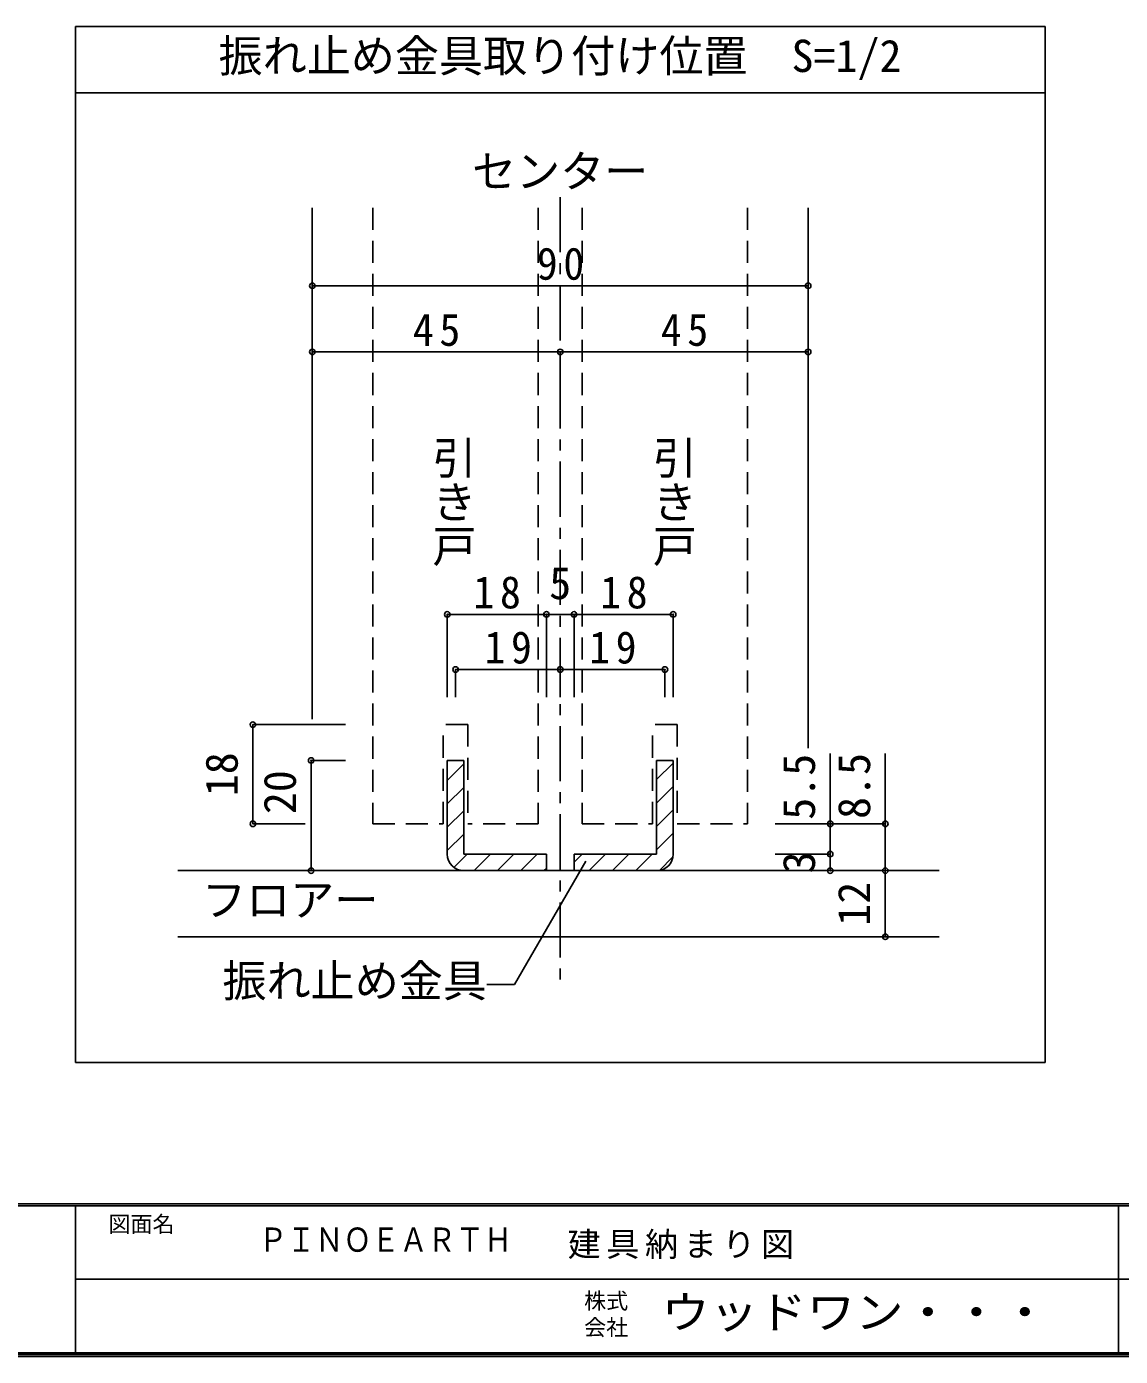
# Model space of a CAD drawing. Units: millimetres on the paper, enlarged 5 times, with parts at other scales. Extents: x -973 to 977, y -718 to 696.
# Drawn here: x -20 to 476, y -701 to -98 of the extents above; entities that cross this region are included whole.
import ezdxf
from ezdxf.enums import TextEntityAlignment as Align

# ---------------------------------------------------------------- set-up
doc = ezdxf.new("R2010")
doc.units = ezdxf.units.MM
doc.header["$LTSCALE"] = 5
doc.header["$PDMODE"] = 32
doc.header["$PDSIZE"] = 2.5
doc.linetypes.add('CHAIN1', pattern=[8, 5, -1, 1, -1])
doc.linetypes.add('DASHED2', pattern=[3, 2, -1])
for name, color, linetype in [('0-A_文字', 3, 'Continuous'), ('1-1_通り芯', 4, 'CHAIN1'), ('1-3_仕上げ', 2, 'Continuous'), ('1-4_枠', 4, 'CHAIN1'), ('1-6_扉', 7, 'DASHED2'), ('1-7_金物', 7, 'Continuous'), ('1-A_文字', 7, 'Continuous'), ('1-B_寸法', 7, 'Continuous'), ('F-0_補助線', 7, 'Continuous'), ('F-1_枠', 6, 'Continuous'), ('F-A_文字', 7, 'Continuous')]:
    doc.layers.add(name, color=color, linetype=linetype)
doc.styles.add('@ＭＳ ゴシック', font='')
doc.styles.add('ＭＳ ゴシック', font='')
doc.styles.get('@ＭＳ ゴシック').set_extended_font_data('@MS Gothic')
doc.styles.get('ＭＳ ゴシック').set_extended_font_data('MS Gothic')

msp = doc.modelspace()

# ---------------------------------------------------------------- linework, layer by layer
at = {"layer": '0-A_文字'}
for p, q in [((1.653, -567.5), (1.653, -97.5)), ((1.653, -97.5), (441.653, -97.5)), ((441.653, -97.5), (441.653, -567.5)), ((1.653, -127.5), (441.653, -127.5)), ((1.653, -567.5), (441.653, -567.5))]:
    msp.add_line(p, q, dxfattribs=at)
at = {"layer": '1-1_通り芯'}
msp.add_line((221.653, -174.852), (221.653, -532.789), dxfattribs=at)
at = {"layer": '1-3_仕上げ'}
for p, q in [((48.147, -480.443), (393.641, -480.443)), ((48.147, -510.443), (393.641, -510.443))]:
    msp.add_line(p, q, dxfattribs=at)
at = {"layer": '1-4_枠', "color": 3, "linetype": 'Continuous'}
for p, q in [((109.153, -179.652), (109.153, -411.693)), ((334.153, -179.652), (334.153, -424.849))]:
    msp.add_line(p, q, dxfattribs=at)
at = {"layer": '1-6_扉'}
for p, q in [((136.653, -179.652), (136.653, -459.193)), ((211.653, -179.652), (211.653, -459.193)), ((231.653, -179.652), (231.653, -459.193)), ((306.653, -179.652), (306.653, -459.193)), ((179.776, -414.193), (168.526, -414.193)), ((179.776, -414.193), (179.776, -459.193)), ((274.776, -414.193), (263.526, -414.193)), ((274.776, -414.193), (274.776, -459.193)), ((211.653, -459.193), (179.776, -459.193)), ((274.776, -459.193), (306.653, -459.193))]:
    msp.add_line(p, q, dxfattribs=at)
for points in [[(136.653, -459.193), (168.526, -459.193), (168.526, -414.193)], [(231.653, -459.193), (263.526, -459.193), (263.526, -414.193)]]:
    msp.add_lwpolyline(points, dxfattribs=at)
at = {"layer": '1-7_金物', "color": 3}
for p, q in [((177.901, -430.443), (170.401, -430.443)), ((170.401, -472.943), (170.401, -430.443)), ((177.901, -430.443), (177.901, -472.943)), ((265.401, -430.443), (272.901, -430.443)), ((265.401, -430.443), (265.401, -472.943)), ((272.901, -472.943), (272.901, -430.443)), ((215.401, -472.943), (177.901, -472.943)), ((215.401, -472.943), (215.401, -480.443)), ((227.901, -472.943), (227.901, -480.443)), ((227.901, -472.943), (265.401, -472.943)), ((177.901, -480.443), (215.401, -480.443)), ((265.401, -480.443), (227.901, -480.443))]:
    msp.add_line(p, q, dxfattribs=at)
at = {"layer": '1-7_金物', "color": 4}
for p, q in [((170.401, -439.556), (177.901, -432.056)), ((265.401, -439.149), (272.901, -431.649)), ((170.401, -450.162), (177.901, -442.662)), ((265.401, -449.755), (272.901, -442.255)), ((170.401, -460.769), (177.901, -453.269)), ((265.401, -460.362), (272.901, -452.862)), ((170.401, -471.376), (177.901, -463.876)), ((265.401, -470.968), (272.901, -463.468)), ((173.424, -478.96), (179.441, -472.943)), ((182.547, -480.443), (190.047, -472.943)), ((193.154, -480.443), (200.654, -472.943)), ((203.761, -480.443), (211.261, -472.943)), ((227.901, -476.649), (231.607, -472.943)), ((234.714, -480.443), (242.213, -472.943)), ((245.32, -480.443), (252.82, -472.943)), ((255.927, -480.443), (263.427, -472.943)), ((266.635, -480.341), (272.801, -474.175)), ((214.367, -480.443), (215.399, -479.411))]:
    msp.add_line(p, q, dxfattribs=at)
at = {"layer": '1-7_金物', "color": 3}
for centre, start, end in [((177.901, -472.943), 180, 270), ((265.401, -472.943), 270, 0)]:
    msp.add_arc(centre, 7.5, start, end, dxfattribs=at)
at = {"layer": '1-A_文字'}
for p, q in [((233.202, -476.206), (200.91, -532.137)), ((200.91, -532.137), (188.41, -532.137))]:
    msp.add_line(p, q, dxfattribs=at)
at = {"layer": '1-B_寸法', "color": 4}
for p, q in [((109.153, -215.081), (334.153, -215.081)), ((109.153, -245.081), (221.653, -245.081)), ((109.153, -245.081), (109.153, -270.081)), ((221.653, -245.081), (221.653, -270.081)), ((221.653, -245.081), (334.153, -245.081)), ((334.153, -245.081), (334.153, -270.081)), ((170.403, -364.193), (215.401, -364.193)), ((170.403, -364.193), (170.403, -401.693)), ((215.401, -364.193), (215.401, -401.693)), ((215.401, -364.193), (227.903, -364.193)), ((227.903, -364.193), (227.903, -401.693)), ((227.903, -364.193), (272.903, -364.193)), ((272.903, -364.193), (272.903, -401.693)), ((174.153, -389.193), (221.653, -389.193)), ((174.153, -389.193), (174.153, -401.693)), ((221.653, -389.193), (221.653, -401.693)), ((221.653, -389.193), (269.153, -389.193)), ((269.153, -389.193), (269.153, -401.693)), ((82.207, -459.193), (82.207, -414.193)), ((82.207, -414.193), (124.153, -414.193)), ((344.153, -472.943), (344.153, -427.349)), ((369.153, -480.443), (369.153, -427.349)), ((108.623, -480.443), (108.623, -430.443)), ((108.623, -430.443), (124.153, -430.443)), ((82.207, -459.193), (105.987, -459.193)), ((369.153, -459.193), (319.153, -459.193)), ((344.153, -472.943), (319.153, -472.943)), ((344.153, -480.443), (344.153, -472.943)), ((108.623, -480.443), (124.153, -480.443)), ((369.153, -480.443), (319.153, -480.443)), ((369.153, -510.443), (369.153, -480.443)), ((369.153, -510.443), (319.153, -510.443))]:
    msp.add_line(p, q, dxfattribs=at)
at = {"layer": '1-B_寸法'}
for p in [(109.153, -215.081), (334.153, -215.081), (109.153, -245.081), (221.653, -245.081), (334.153, -245.081), (170.403, -364.193), (215.401, -364.193), (227.903, -364.193), (272.903, -364.193), (174.153, -389.193), (221.653, -389.193), (269.153, -389.193), (82.207, -414.193), (108.623, -430.443), (82.207, -459.193), (344.153, -459.193), (369.153, -459.193), (344.153, -472.943), (108.623, -480.443), (344.153, -480.443), (369.153, -480.443), (369.153, -510.443)]:
    msp.add_point(p, dxfattribs=at)
at = {"layer": 'F-1_枠'}
for p, q in [((976.653, -631.667), (-973.347, -631.667)), ((976.653, -632.5), (-973.347, -632.5)), ((1.653, -632.5), (1.653, -699.167)), ((474.986, -632.5), (474.986, -699.167)), ((1.653, -665.833), (974.986, -665.834)), ((976.653, -699.167), (-973.347, -699.167)), ((976.653, -700), (-973.347, -700)), ((976.653, -700.833), (-973.347, -700.833))]:
    msp.add_line(p, q, dxfattribs=at)

# ---------------------------------------------------------------- texts
at = {"layer": '0-A_文字', "color": 7, "style": 'ＭＳ ゴシック'}
msp.add_text('振れ止め金具取り付け位置\u3000S=1/2', height=14.66, dxfattribs=at).set_placement((66.653, -122.5), align=Align.BOTTOM_LEFT)
at = {"layer": '1-A_文字', "style": 'ＭＳ ゴシック'}
for s, p in [('センター', (181.653, -174.852)), ('フロアー', (59.16, -505.443)), ('振れ止め金具', (68.41, -542.137))]:
    msp.add_text(s, height=14.66, dxfattribs=at).set_placement(p, align=Align.BOTTOM_LEFT)
at = {"layer": '1-A_文字', "style": '@ＭＳ ゴシック'}
for p in [(161.653, -283.011), (261.653, -283.011)]:
    msp.add_text('引き戸', height=14.66, rotation=270, dxfattribs=at).set_placement(p, align=Align.BOTTOM_LEFT)
at = {"layer": '1-B_寸法', "style": 'ＭＳ ゴシック'}
msp.add_text('5', height=14.66, dxfattribs=at).set_placement((216.652, -361.693), align=Align.BOTTOM_LEFT)
for s, p in [('18', (79.707, -446.693)), ('8.5', (366.653, -456.991)), ('5.5', (341.653, -457.349)), ('20', (106.123, -454.818)), ('3', (341.653, -481.693)), ('12', (366.653, -505.443))]:
    msp.add_text(s, height=14.66, rotation=90, dxfattribs=at).set_placement(p, align=Align.BOTTOM_LEFT)
at = {"layer": '1-B_寸法', "char_height": 14.66, "attachment_point": 7, "style": 'ＭＳ ゴシック'}
for s, insert in [('\\T1.27;\\W0.95;90', (211.028, -212.581)), ('\\T1.27;\\W0.95;45', (154.778, -242.581)), ('\\T1.27;\\W0.95;45', (267.278, -242.581)), ('\\T1.27;\\W0.95;18', (182.277, -361.693)), ('\\T1.27;\\W0.95;18', (239.778, -361.693)), ('\\T1.27;\\W0.95;19', (187.278, -386.693)), ('\\T1.27;\\W0.95;19', (234.778, -386.693))]:
    msp.add_mtext(s, dxfattribs=dict(at, insert=insert))
at = {"layer": 'F-0_補助線', "style": 'ＭＳ ゴシック', "width": 0.85}
msp.add_text('ＰＩＮＯＥＡＲＴＨ', height=11, dxfattribs=at).set_placement((84.986, -656.667), align=Align.BOTTOM_LEFT)
at = {"layer": 'F-0_補助線', "insert": (224.986, -656.667), "char_height": 11, "attachment_point": 7, "style": 'ＭＳ ゴシック'}
msp.add_mtext('\\T1.17;建具納まり図', dxfattribs=at)
at = {"layer": 'F-A_文字', "style": 'ＭＳ ゴシック'}
for s, p in [('図面名', (16.653, -646.667)), ('株式', (232.486, -681.5)), ('会社', (232.486, -693.5))]:
    msp.add_text(s, height=7.331, dxfattribs=at).set_placement(p, align=Align.BOTTOM_LEFT)
at = {"layer": 'F-A_文字', "style": 'ＭＳ ゴシック', "width": 1.1}
msp.add_text('ウッドワン・・・', height=14.66, dxfattribs=at).set_placement((267.486, -692.5), align=Align.BOTTOM_LEFT)

doc.saveas('drawing.dxf')
